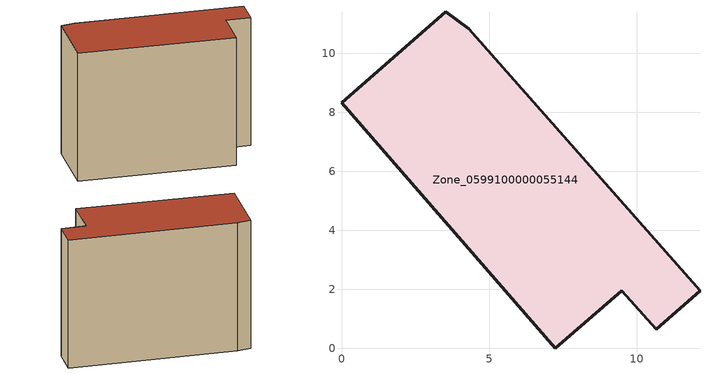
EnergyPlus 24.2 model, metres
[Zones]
Zone_0599100000055144
 floor ground (C_G): 4.32,10.82 12.15,1.96 10.66,0.64 9.5,1.95 7.24,0 0,8.33 3.54,11.41 z0
 wall outside (C_F): 3.54,11.41 0,8.33 7.24,0 9.5,1.95 10.66,0.64 12.15,1.96 4.32,10.82 3.54,11.41 z0:9.47
 roof outside (C_R): 12.15,1.96 4.32,10.82 3.54,11.41 0,8.33 7.24,0 9.5,1.95 10.66,0.64 z9.47
[BUILDING]
Pand.0599100000055144: North Axis=0; Terrain=City; Loads Convergence Tolerance Value=0.04; Temperature Convergence Tolerance Value=0.4; Solar Distribution=FullExterior; Maximum Number of Warmup Days=25; Minimum Number of Warmup Days=1
[Site:Location]
Rotterdam.The.Hague.AP_ZH_NLD Design_Conditions: Latitude=51.96; Longitude=4.45; Time Zone=1; Elevation=-4.5
[SITE:GROUNDTEMPERATURE:BUILDINGSURFACE]
18, 18, 18, 18, 18, 18, 18, 18, 18, 18, 18, 18
[MATERIAL] Thermal Absorptance=0.9; Solar Absorptance=0.7; Visible Absorptance=0.7
Name | Roughness | Thickness | Conductivity | Density | Specific Heat
G.TI.1946 | MediumSmooth | 0.15 | 1 | 540 | 1210
F.TI.1946 | Rough | 0.3 | 0.857143 | 1920 | 840
R.TI.1946 | MediumRough | 0.2 | 0.1 | 1500 | 1000
[CONSTRUCTION]
C_G: G.TI.1946
C_F: F.TI.1946
C_R: R.TI.1946
[ZONE]
Zone_0599100000055144: Type=1; Multiplier=1; Ceiling Height=Autocalculate; Volume=Autocalculate; Floor Area=autocalculate; Part of Total Floor Area=Yes
[ZONEINFILTRATION:DESIGNFLOWRATE]
Infil_Zone_0599100000055144: Zone or ZoneList or Space or SpaceList=Zone_0599100000055144; Schedule=AlwaysOn; Design Flow Rate Calculation Method=Flow/Area; Flow Rate per Floor Area=0.003; Constant Term Coefficient=1; Temperature Term Coefficient=0; Velocity Term Coefficient=0; Velocity Squared Term Coefficient=0
[HVACTEMPLATE:ZONE:IDEALLOADSAIRSYSTEM]
Zone_0599100000055144: Maximum Heating Supply Air Temperature=50; Minimum Cooling Supply Air Temperature=13; Maximum Heating Supply Air Humidity Ratio=0.0156; Minimum Cooling Supply Air Humidity Ratio=0.0077; Heating Limit=NoLimit; Cooling Limit=NoLimit; Dehumidification Control Type=ConstantSensibleHeatRatio; Cooling Sensible Heat Ratio=0.7; Dehumidification Setpoint=60; Humidification Control Type=None; Humidification Setpoint=30; Outdoor Air Method=None; Outdoor Air Flow Rate per Person=0.00944; Outdoor Air Flow Rate per Zone Floor Area=0; Outdoor Air Flow Rate per Zone=0; Demand Controlled Ventilation Type=None; Outdoor Air Economizer Type=NoEconomizer; Heat Recovery Type=None; Sensible Heat Recovery Effectiveness=0.7; Latent Heat Recovery Effectiveness=0.65
[ZONECONTROL:THERMOSTAT]
ThermostatControl_Zone_0599100000055144: Zone or ZoneList=Zone_0599100000055144; Control Type Schedule=DualSetpointControlType; Control 1=Thermostat_Zone_0599100000055144; Temperature Difference Between Cutout And Setpoint=0
[THERMOSTATSETPOINT:DUALSETPOINT]
Thermostat_Zone_0599100000055144: Heating Setpoint Temperature Schedule=HeatingSetpoint_Zone_0599100000055144; Cooling Setpoint Temperature Schedule=CoolingSetpoint_Zone_0599100000055144
[SCHEDULE:COMPACT]
HeatingSetpoint_Zone_0599100000055144: Through: 12/31, For: AllDays, Until: 24:00, 21
CoolingSetpoint_Zone_0599100000055144: Through: 12/31, For: AllDays, Until: 24:00, 24
DualSetpointControlType: Through: 12/31, For: AllDays, Until: 24:00, 4
AlwaysOn: Through: 12/31, For: AllDays, Until: 24:00, 1
